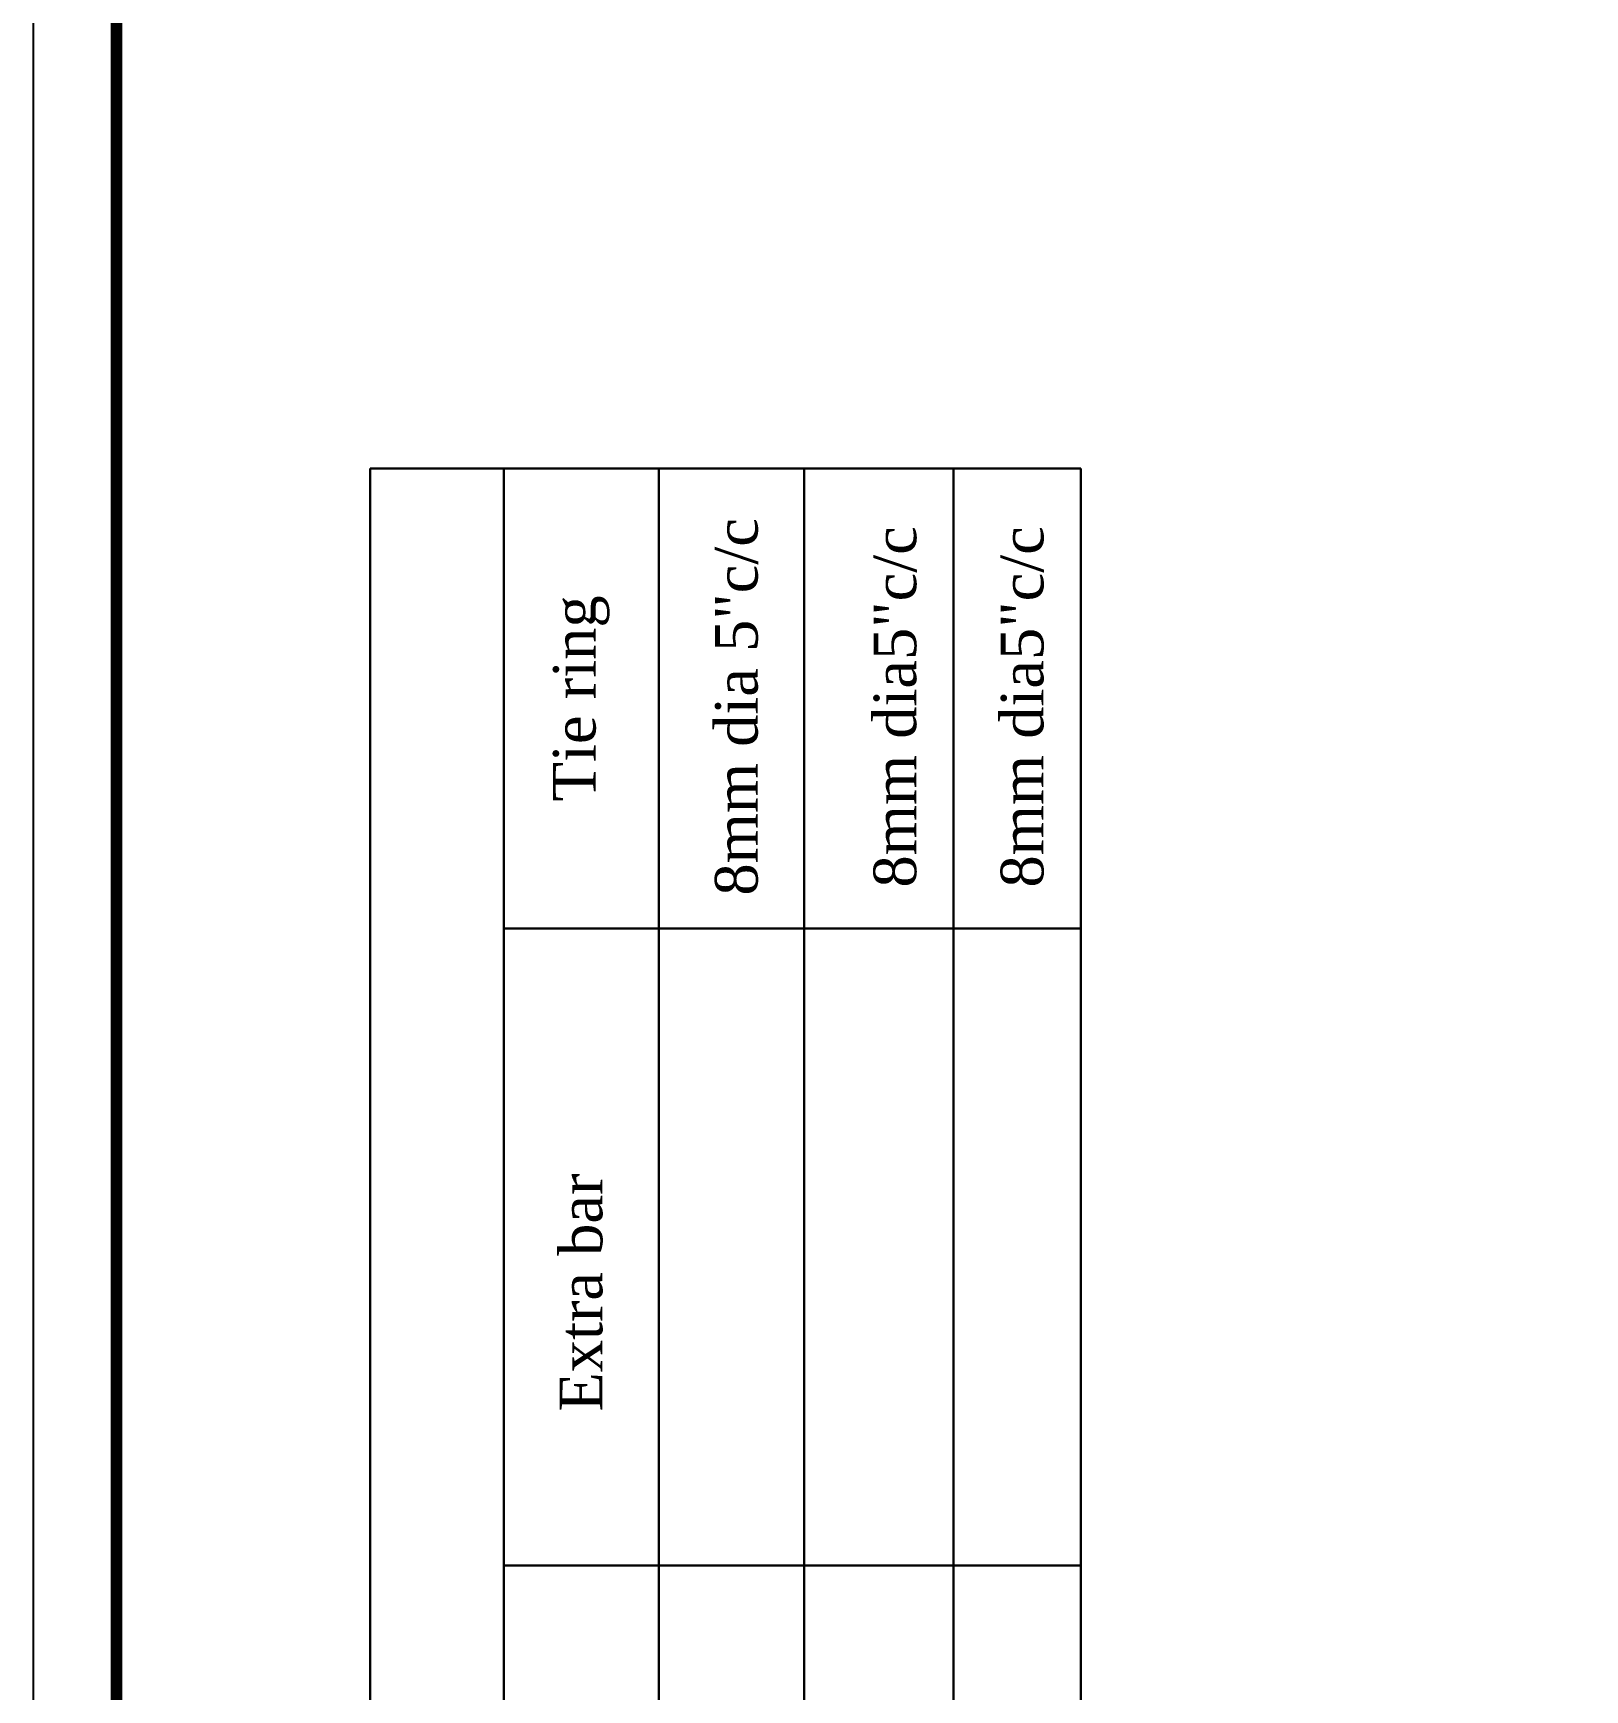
# Model space of a CAD drawing. Header units: millimetres. Extents: x -6808 to 215771, y -89660 to -16303.
# Drawn here: x 100112.9 to 100442, y -47468.4 to -47117 of the extents above; entities that cross this region are included whole.
import ezdxf

# ---------------------------------------------------------------- set-up
doc = ezdxf.new("R2010")
doc.units = ezdxf.units.MM
doc.layers.add('Beam Text', color=6, linetype='Continuous')
doc.layers.add('FORMAT', color=7, linetype='Continuous')
doc.styles.get("Standard").update_dxf_attribs({"font": 'times.ttf'})

msp = doc.modelspace()

# ---------------------------------------------------------------- linework, layer by layer
at = {"layer": 'Beam Text', "lineweight": 30, "ltscale": 5}
for p, q in [((100184.402, -47829.879), (100184.402, -47209.319)), ((100184.402, -47209.319), (100245.564, -47209.319)), ((100212.726, -47306.883), (100212.726, -47209.319)), ((100245.564, -47306.883), (100245.564, -47209.319)), ((100245.564, -47209.319), (100335.08, -47209.319)), ((100276.43, -47306.883), (100276.43, -47209.319)), ((100308.109, -47306.883), (100308.109, -47209.319)), ((100335.08, -47306.883), (100335.08, -47209.319)), ((100212.726, -47577.167), (100212.726, -47306.883)), ((100212.726, -47306.883), (100245.564, -47306.883)), ((100245.564, -47577.167), (100245.564, -47306.883)), ((100245.564, -47306.883), (100335.08, -47306.883)), ((100276.165, -47306.883), (100335.08, -47306.883)), ((100276.43, -47577.167), (100276.43, -47306.883)), ((100308.109, -47577.167), (100308.109, -47306.883)), ((100335.08, -47577.167), (100335.08, -47306.883)), ((100212.726, -47442.025), (100335.08, -47442.025))]:
    msp.add_line(p, q, dxfattribs=at)
at = {"layer": 'FORMAT', "color": 0}
msp.add_lwpolyline([(100112.89, -47020.609), (100112.89, -48213.724), (100953.111, -48213.724), (100953.111, -47020.609)], close=True, dxfattribs=at)
msp.add_lwpolyline([(100112.89, -47020.609), (100112.89, -48213.724), (100953.111, -48213.724), (100953.111, -47020.609)], close=True, dxfattribs=at)
at = {"layer": 'FORMAT', "color": 0, "const_width": 2.464}
msp.add_lwpolyline([(100130.574, -47038.294), (100130.574, -48196.039), (100935.427, -48196.039), (100935.427, -47038.294)], close=True, dxfattribs=at)
msp.add_lwpolyline([(100130.574, -47038.294), (100130.574, -48196.039), (100935.427, -48196.039), (100935.427, -47038.294)], close=True, dxfattribs=at)

# ---------------------------------------------------------------- texts
at = {"layer": 'Beam Text', "linetype": 'ByBlock', "lineweight": 30, "ltscale": 2, "width": 97.34658, "attachment_point": 5, "rotation": 90}
for s, insert, char_height in [('{\\fTimes New Roman|b0|i0|c0|p18;8mm dia 5"c/c}', (100262.092, -47259.897), 9.05898), ('{\\fTimes New Roman|b0|i0|c0|p18;8mm dia5"c/c}', (100295.718, -47259.897), 9.05898), ('{\\fTimes New Roman|b0|i0|c0|p18;8mm dia5"c/c}', (100322.69, -47259.897), 9.05898), ('{\\fTimes New Roman|b0|i0|c0|p18;Tie ring}', (100229.145, -47258.101), 9.05898), ('Extra bar', (100229.145, -47384.12), 9.059)]:
    msp.add_mtext(s, dxfattribs=dict(at, insert=insert, char_height=char_height))

doc.saveas('drawing.dxf')
